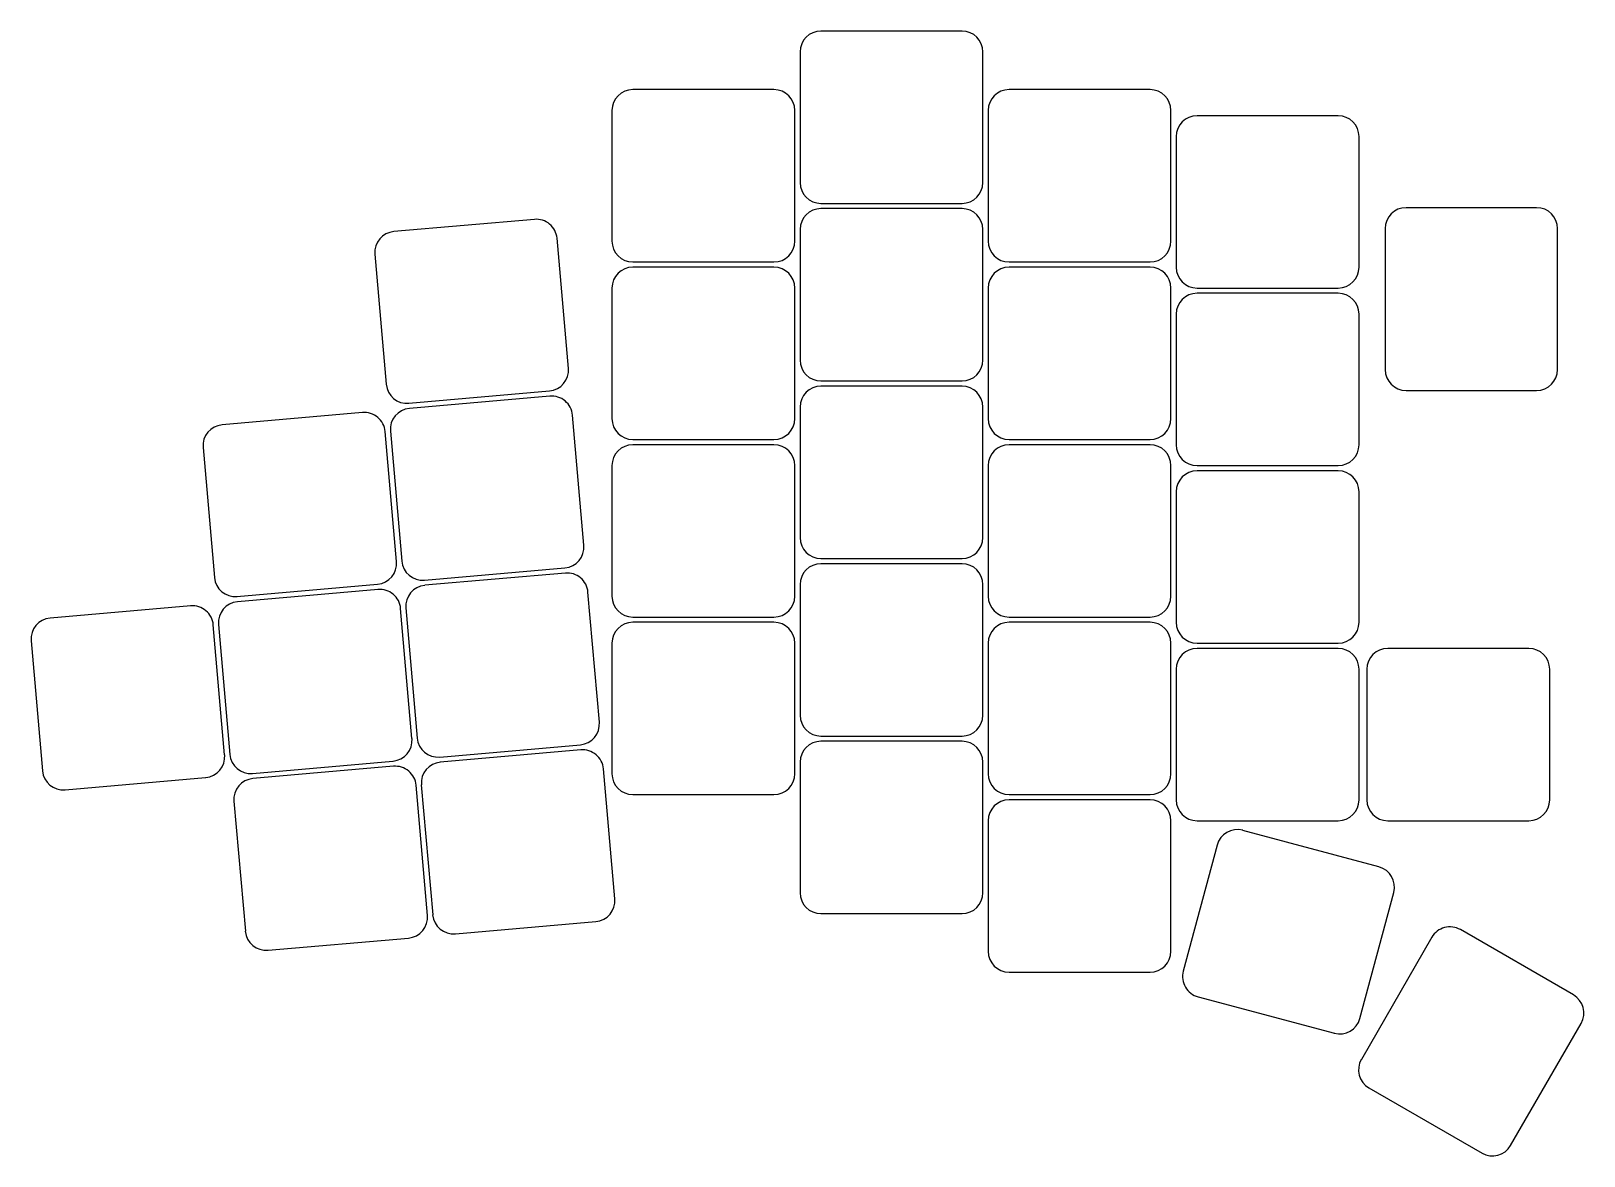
# Model space of a CAD drawing. Header units: millimetres. Extents: x 51 to 199, y -155 to -47.
import ezdxf

# ---------------------------------------------------------------- set-up
doc = ezdxf.new("R2010")
doc.units = ezdxf.units.MM

msp = doc.modelspace()

# ---------------------------------------------------------------- linework, layer by layer
for p, q in [((139.75, -47.36), (126.25, -47.36)), ((124.25, -49.36), (124.25, -61.86)), ((141.75, -61.86), (141.75, -49.36)), ((121.75, -52.97), (108.25, -52.97)), ((157.75, -52.97), (144.25, -52.97)), ((106.25, -54.97), (106.25, -67.47)), ((123.75, -67.47), (123.75, -54.97)), ((142.25, -54.97), (142.25, -67.47)), ((159.75, -67.47), (159.75, -54.97)), ((175.75, -55.47), (162.25, -55.47)), ((160.25, -57.47), (160.25, -69.97)), ((177.75, -69.97), (177.75, -57.47)), ((126.25, -63.86), (139.75, -63.86)), ((98.82, -65.39), (85.38, -66.56)), ((139.75, -64.36), (126.25, -64.36)), ((194.75, -64.27), (182.25, -64.27)), ((124.25, -66.36), (124.25, -78.86)), ((141.75, -78.86), (141.75, -66.36)), ((180.25, -66.27), (180.25, -79.77)), ((196.75, -79.77), (196.75, -66.27)), ((102.08, -79.66), (100.99, -67.2)), ((83.56, -68.73), (84.65, -81.18)), ((108.25, -69.47), (121.75, -69.47)), ((144.25, -69.47), (157.75, -69.47)), ((121.75, -69.97), (108.25, -69.97)), ((157.75, -69.97), (144.25, -69.97)), ((106.25, -71.97), (106.25, -84.47)), ((123.75, -84.47), (123.75, -71.97)), ((142.25, -71.97), (142.25, -84.47)), ((159.75, -84.47), (159.75, -71.97)), ((162.25, -71.97), (175.75, -71.97)), ((175.75, -72.47), (162.25, -72.47)), ((160.25, -74.47), (160.25, -86.97)), ((177.75, -86.97), (177.75, -74.47)), ((126.25, -80.86), (139.75, -80.86)), ((139.75, -81.36), (126.25, -81.36)), ((86.81, -83), (100.26, -81.82)), ((100.31, -82.32), (86.86, -83.5)), ((182.25, -81.77), (194.75, -81.77)), ((82.37, -83.89), (68.93, -85.07)), ((103.56, -96.59), (102.47, -84.14)), ((124.25, -83.36), (124.25, -95.86)), ((141.75, -95.86), (141.75, -83.36)), ((85.63, -98.16), (84.54, -85.71)), ((85.04, -85.66), (86.13, -98.12)), ((67.11, -87.23), (68.2, -99.69)), ((108.25, -86.47), (121.75, -86.47)), ((121.75, -86.97), (108.25, -86.97)), ((144.25, -86.47), (157.75, -86.47)), ((157.75, -86.97), (144.25, -86.97)), ((106.25, -88.97), (106.25, -101.47)), ((123.75, -101.47), (123.75, -88.97)), ((142.25, -88.97), (142.25, -101.47)), ((159.75, -101.47), (159.75, -88.97)), ((162.25, -88.97), (175.75, -88.97)), ((175.75, -89.47), (162.25, -89.47)), ((160.25, -91.47), (160.25, -103.97)), ((177.75, -103.97), (177.75, -91.47)), ((126.25, -97.86), (139.75, -97.86)), ((88.3, -99.93), (101.74, -98.76)), ((101.79, -99.26), (88.34, -100.43)), ((139.75, -98.36), (126.25, -98.36)), ((70.36, -101.5), (83.81, -100.33)), ((83.86, -100.83), (70.41, -102)), ((124.25, -100.36), (124.25, -112.86)), ((141.75, -112.86), (141.75, -100.36)), ((65.93, -102.39), (52.48, -103.57)), ((105.04, -113.53), (103.95, -101.07)), ((87.11, -115.1), (86.02, -102.64)), ((86.52, -102.6), (87.61, -115.05)), ((108.25, -103.47), (121.75, -103.47)), ((121.75, -103.97), (108.25, -103.97)), ((144.25, -103.47), (157.75, -103.47)), ((157.75, -103.97), (144.25, -103.97)), ((69.18, -116.66), (68.09, -104.21)), ((68.59, -104.17), (69.68, -116.62)), ((50.66, -105.74), (51.75, -118.19)), ((106.25, -105.97), (106.25, -118.47)), ((123.75, -118.47), (123.75, -105.97)), ((142.25, -105.97), (142.25, -118.47)), ((159.75, -118.47), (159.75, -105.97)), ((162.25, -105.97), (175.75, -105.97)), ((175.75, -106.47), (162.25, -106.47)), ((194, -106.47), (180.5, -106.47)), ((160.25, -108.47), (160.25, -120.97)), ((177.75, -120.97), (177.75, -108.47)), ((178.5, -108.47), (178.5, -120.97)), ((196, -120.97), (196, -108.47)), ((89.78, -116.87), (103.23, -115.69)), ((126.25, -114.86), (139.75, -114.86)), ((139.75, -115.36), (126.25, -115.36)), ((71.85, -118.44), (85.29, -117.26)), ((103.27, -116.19), (89.82, -117.37)), ((124.25, -117.36), (124.25, -129.86)), ((141.75, -129.86), (141.75, -117.36)), ((53.91, -120.01), (67.36, -118.83)), ((85.34, -117.76), (71.89, -118.94)), ((106.53, -130.46), (105.44, -118.01)), ((88.59, -132.03), (87.5, -119.58)), ((88, -119.53), (89.09, -131.99)), ((70.07, -121.1), (71.16, -133.56)), ((108.25, -120.47), (121.75, -120.47)), ((144.25, -120.47), (157.75, -120.47)), ((157.75, -120.97), (144.25, -120.97)), ((142.25, -122.97), (142.25, -135.47)), ((159.75, -135.47), (159.75, -122.97)), ((162.25, -122.97), (175.75, -122.97)), ((180.5, -122.97), (194, -122.97)), ((179.66, -127.39), (166.62, -123.89)), ((164.17, -125.31), (160.93, -137.38)), ((177.84, -141.91), (181.07, -129.84)), ((126.25, -131.86), (139.75, -131.86)), ((91.26, -133.81), (104.71, -132.63)), ((198.27, -139.64), (187.45, -133.39)), ((73.33, -135.37), (86.78, -134.2)), ((184.72, -134.13), (177.97, -145.82)), ((144.25, -137.47), (157.75, -137.47)), ((162.35, -139.83), (175.39, -143.32)), ((192.26, -154.07), (199.01, -142.38)), ((178.7, -148.55), (189.52, -154.8))]:
    msp.add_line(p, q)
for centre, start, end in [((126.25, -49.36), 90, 180), ((139.75, -49.36), 0, 90), ((108.25, -54.97), 90, 180), ((121.75, -54.97), 0, 90), ((144.25, -54.97), 90, 180), ((157.75, -54.97), 0, 90), ((162.25, -57.47), 90, 180), ((175.75, -57.47), 0, 90), ((126.25, -61.86), 180, 270), ((139.75, -61.86), 270, 0), ((99, -67.38), 5, 95), ((126.25, -66.36), 90, 180), ((139.75, -66.36), 0, 90), ((182.25, -66.27), 90, 180), ((194.75, -66.27), 0, 90), ((85.55, -68.55), 95, 185), ((108.25, -67.47), 180, 270), ((121.75, -67.47), 270, 0), ((144.25, -67.47), 180, 270), ((157.75, -67.47), 270, 0), ((108.25, -71.97), 90, 180), ((121.75, -71.97), 0, 90), ((144.25, -71.97), 90, 180), ((157.75, -71.97), 0, 90), ((162.25, -69.97), 180, 270), ((175.75, -69.97), 270, 0), ((162.25, -74.47), 90, 180), ((175.75, -74.47), 0, 90), ((100.09, -79.83), 275, 5), ((126.25, -78.86), 180, 270), ((139.75, -78.86), 270, 0), ((182.25, -79.77), 180, 270), ((194.75, -79.77), 270, 0), ((86.64, -81.01), 185, 275), ((126.25, -83.36), 90, 180), ((139.75, -83.36), 0, 90), ((100.48, -84.31), 5, 95), ((82.55, -85.88), 5, 95), ((87.03, -85.49), 95, 185), ((108.25, -84.47), 180, 270), ((121.75, -84.47), 270, 0), ((144.25, -84.47), 180, 270), ((157.75, -84.47), 270, 0), ((69.1, -87.06), 95, 185), ((108.25, -88.97), 90, 180), ((121.75, -88.97), 0, 90), ((144.25, -88.97), 90, 180), ((157.75, -88.97), 0, 90), ((162.25, -86.97), 180, 270), ((175.75, -86.97), 270, 0), ((162.25, -91.47), 90, 180), ((175.75, -91.47), 0, 90), ((101.57, -96.77), 275, 5), ((126.25, -95.86), 180, 270), ((139.75, -95.86), 270, 0), ((83.64, -98.33), 275, 5), ((88.12, -97.94), 185, 275), ((101.96, -101.25), 5, 95), ((126.25, -100.36), 90, 180), ((139.75, -100.36), 0, 90), ((70.19, -99.51), 185, 275), ((84.03, -102.82), 5, 95), ((88.51, -102.43), 95, 185), ((66.1, -104.39), 5, 95), ((70.58, -103.99), 95, 185), ((108.25, -101.47), 180, 270), ((121.75, -101.47), 270, 0), ((144.25, -101.47), 180, 270), ((157.75, -101.47), 270, 0), ((52.65, -105.56), 95, 185), ((108.25, -105.97), 90, 180), ((121.75, -105.97), 0, 90), ((144.25, -105.97), 90, 180), ((157.75, -105.97), 0, 90), ((162.25, -103.97), 180, 270), ((175.75, -103.97), 270, 0), ((162.25, -108.47), 90, 180), ((175.75, -108.47), 0, 90), ((180.5, -108.47), 90, 180), ((194, -108.47), 0, 90), ((126.25, -112.86), 180, 270), ((139.75, -112.86), 270, 0), ((103.05, -113.7), 275, 5), ((85.12, -115.27), 275, 5), ((89.6, -114.88), 185, 275), ((126.25, -117.36), 90, 180), ((139.75, -117.36), 0, 90), ((67.19, -116.84), 275, 5), ((71.67, -116.45), 185, 275), ((90, -119.36), 95, 185), ((103.44, -118.18), 5, 95), ((53.74, -118.02), 185, 275), ((85.51, -119.75), 5, 95), ((108.25, -118.47), 180, 270), ((121.75, -118.47), 270, 0), ((144.25, -118.47), 180, 270), ((157.75, -118.47), 270, 0), ((72.06, -120.93), 95, 185), ((144.25, -122.97), 90, 180), ((157.75, -122.97), 0, 90), ((162.25, -120.97), 180, 270), ((175.75, -120.97), 270, 0), ((180.5, -120.97), 180, 270), ((194, -120.97), 270, 0), ((166.1, -125.82), 75, 165), ((179.14, -129.32), 345, 75), ((104.53, -130.64), 275, 5), ((126.25, -129.86), 180, 270), ((139.75, -129.86), 270, 0), ((86.6, -132.21), 275, 5), ((91.08, -131.81), 185, 275), ((73.15, -133.38), 185, 275), ((186.45, -135.13), 60, 150), ((144.25, -135.47), 180, 270), ((157.75, -135.47), 270, 0), ((162.86, -137.9), 165, 255), ((197.27, -141.38), 330, 60), ((175.9, -141.39), 255, 345), ((179.7, -146.82), 150, 240), ((190.52, -153.07), 240, 330)]:
    msp.add_arc(centre, 2, start, end)

doc.saveas('drawing.dxf')
